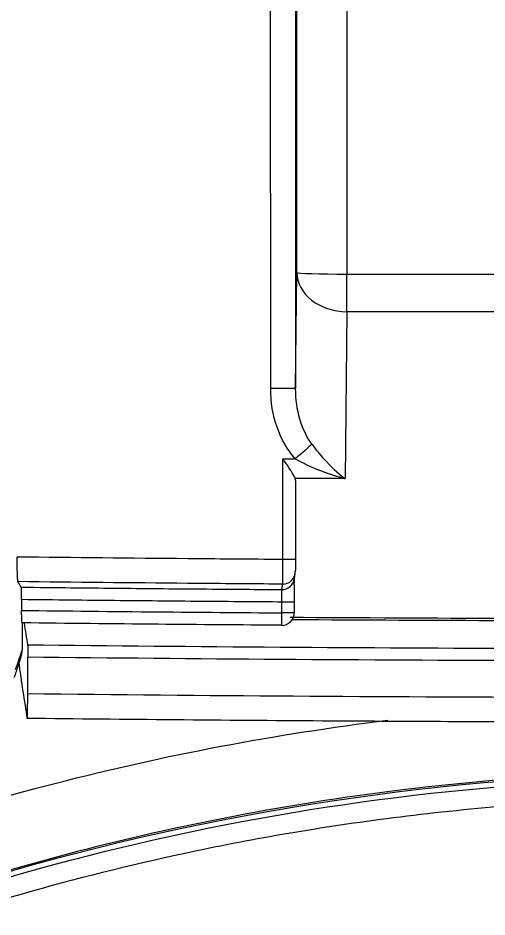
# Model space of a CAD drawing. Header units: millimetres. Extents: x 28 to 2974, y 8 to 3716.
# Drawn here: x 1830.81 to 1849.58, y 1207.43 to 1243.39 of the extents above; entities that cross this region are included whole.
import ezdxf

# ---------------------------------------------------------------- set-up
doc = ezdxf.new("R2010")
doc.units = ezdxf.units.MM
doc.layers.add('1LINE', color=7, linetype='CONTINUOUS')

msp = doc.modelspace()

# ---------------------------------------------------------------- linework, layer by layer
at = {"layer": '1LINE', "linetype": 'Continuous'}
for p, q in [((1840.926, 1228.566), (1840.917, 1257.906)), ((1841.917, 1257.907), (1841.926, 1228.566)), ((1841.976, 1233.217), (1841.976, 1249.559)), ((1843.976, 1249.49), (1843.976, 1233.148)), ((1841.926, 1228.566), (1841.976, 1233.217)), ((1843.976, 1231.641), (1843.976, 1233.148)), ((1843.976, 1233.148), (1855.978, 1233.148)), ((1843.976, 1231.641), (1843.904, 1224.967)), ((1855.602, 1231.641), (1843.976, 1231.641)), ((1841.414, 1225.755), (1841.909, 1225.755)), ((1841.415, 1221.746), (1841.414, 1225.755)), ((1843.904, 1224.967), (1841.9, 1224.967)), ((1841.914, 1224.874), (1841.915, 1221.746)), ((1830.962, 1220.126), (1830.962, 1219.695)), ((1841.87, 1220.031), (1841.37, 1220.03)), ((1841.37, 1219.599), (1841.37, 1220.03)), ((1841.87, 1220.031), (1841.87, 1219.599)), ((1841.366, 1219.099), (1841.37, 1219.599)), ((1841.87, 1219.599), (1841.37, 1219.599)), ((1831.205, 1216.369), (1831.207, 1217.824))]:
    msp.add_line(p, q, dxfattribs=at)
msp.add_arc((1841.37, 1219.599), 0.5, 269.5898, 0.0173, dxfattribs=at)
for centre, major_axis, ratio, start_param, end_param in [((1843.976, 1233.217), (2, -0.022), 0.787993, 3.155767, 4.720951), ((1843.976, 1233.217), (-2, 0), 0.034812, 0.008732, 1.570796), ((1840.926, 1228.566), (1, 0), 0.000006, 0.008727, 1.570796), ((1841.909, 1225.755), (0.753, 0.658), 0.000005, 0.479616, 1.570792), ((1841.415, 1221.746), (0.5, 0), 0.000006, 4.712389, 6.292129), ((1841.411, 1221.247), (0.494, -0.075), 0.998307, 4.855059, 6.43377), ((1841.378, 1221.029), (0.494, -0.075), 0.998307, 4.855047, 6.283495)]:
    msp.add_ellipse(centre, major_axis=major_axis, ratio=ratio, start_param=start_param, end_param=end_param, dxfattribs=at)
at = {"layer": '1LINE', "linetype": 'Continuous', "extrusion": (0, 0, -1)}
for centre, major_axis, ratio, start_param, end_param in [((1843.926, 1228.587), (0.041, 3.807), 0.787989, 3.865123, 4.698215), ((1843.926, 1228.587), (0.033, 3.019), 0.662435, 3.865123, 4.698215), ((1841.414, 1224.877), (0.5, 0), 0.781289, 6.049127, 6.291302)]:
    msp.add_ellipse(centre, major_axis=major_axis, ratio=ratio, start_param=start_param, end_param=end_param, dxfattribs=at)
at = {"layer": '1LINE', "linetype": 'Continuous'}
for points, knots in [([(1858.461, 859.29), (1845.948, 859.283), (1833.459, 860.712), (1809.104, 866.4), (1797.472, 870.56), (1775.293, 881.515), (1764.734, 888.494), (1750.403, 900.581), (1745.888, 904.825), (1737.195, 913.585), (1733.032, 918.115), (1721.051, 932.12), (1713.747, 942.016), (1700.442, 962.872), (1694.421, 973.891), (1683.891, 996.439), (1679.396, 1007.898), (1671.757, 1031.135), (1668.598, 1042.91), (1663.638, 1066.78), (1661.818, 1078.869), (1659.316, 1103.31), (1658.652, 1115.674), (1658.128, 1140.267), (1658.258, 1152.49), (1658.853, 1176.822), (1659.291, 1188.933), (1660.26, 1210.736), (1660.788, 1220.441), (1661.424, 1230.111)], [0, 0, 0, 0, 0.078081, 0.078081, 0.156162, 0.156162, 0.234242, 0.234242, 0.273283, 0.273283, 0.312323, 0.312323, 0.390404, 0.390404, 0.468485, 0.468485, 0.546565, 0.546565, 0.624646, 0.624646, 0.702727, 0.702727, 0.780808, 0.780808, 0.858888, 0.858888, 0.936969, 0.936969, 1, 1, 1, 1]), ([(1842.577, 1226.339), (1842.729, 1226.131), (1842.89, 1225.937), (1843.328, 1225.453), (1843.615, 1225.187), (1843.9, 1224.97), (1843.902, 1224.969), (1843.904, 1224.967)], [0, 0, 0, 0, 0.364346, 0.364346, 0.995809, 0.995809, 1, 1, 1, 1]), ([(1664.649, 1226.015), (1663.908, 1214.06), (1663.323, 1202.055), (1661.956, 1166.671), (1661.257, 1143.218), (1662.555, 1107.901), (1663.409, 1096.075), (1666.27, 1072.533), (1668.254, 1060.877), (1673.521, 1037.841), (1676.796, 1026.459), (1684.638, 1003.972), (1689.224, 992.885), (1699.694, 971.425), (1705.551, 961.091), (1718.59, 941.265), (1725.798, 931.742), (1737.613, 918.264), (1741.691, 913.929), (1750.146, 905.601), (1754.512, 901.593), (1763.674, 894.065), (1768.468, 890.542), (1778.562, 884.066), (1783.832, 881.126), (1800.056, 873.305), (1811.262, 869.413), (1834.413, 864.127), (1846.438, 862.765), (1858.461, 862.771)], [0, 0, 0, 0, 0.079119, 0.079119, 0.232599, 0.232599, 0.309339, 0.309339, 0.386079, 0.386079, 0.462819, 0.462819, 0.539559, 0.539559, 0.616299, 0.616299, 0.69304, 0.69304, 0.73141, 0.73141, 0.76978, 0.76978, 0.80815, 0.80815, 0.84652, 0.84652, 0.92326, 0.92326, 1, 1, 1, 1]), ([(1841.9, 1224.967), (1841.885, 1225.019), (1841.857, 1225.077), (1841.775, 1225.226), (1841.714, 1225.321), (1841.576, 1225.526), (1841.496, 1225.639), (1841.416, 1225.752), (1841.415, 1225.754), (1841.414, 1225.755)], [0, 0, 0, 0, 0.244949, 0.244949, 0.59712, 0.59712, 0.993892, 0.993892, 1, 1, 1, 1]), ([(1843.904, 1224.967), (1843.9, 1224.968), (1843.897, 1224.969), (1843.468, 1225.078), (1843.039, 1225.222), (1842.379, 1225.506), (1842.139, 1225.623), (1841.909, 1225.755)], [0, 0, 0, 0, 0.005043, 0.005043, 0.636549, 0.636549, 1, 1, 1, 1]), ([(1830.815, 1220.846), (1830.811, 1220.852), (1830.807, 1220.878), (1830.8, 1220.965), (1830.797, 1221.026), (1830.791, 1221.176), (1830.789, 1221.266), (1830.786, 1221.463), (1830.784, 1221.572), (1830.784, 1221.736), (1830.784, 1221.79), (1830.784, 1221.845)], [0, 0, 0, 0, 0.223316, 0.223316, 0.446633, 0.446633, 0.669924, 0.669924, 0.893101, 0.893101, 1, 1, 1, 1]), ([(1830.784, 1221.845), (1833.059, 1221.819), (1835.334, 1221.796), (1838.767, 1221.766), (1839.925, 1221.757), (1841.193, 1221.748), (1841.304, 1221.747), (1841.415, 1221.746)], [0, 0, 0, 0, 0.642071, 0.642071, 0.968774, 0.968774, 1, 1, 1, 1]), ([(1841.407, 1220.748), (1841.408, 1220.754), (1841.408, 1220.78), (1841.409, 1220.866), (1841.41, 1220.928), (1841.411, 1221.077), (1841.412, 1221.168), (1841.413, 1221.364), (1841.414, 1221.473), (1841.414, 1221.637), (1841.415, 1221.692), (1841.415, 1221.746)], [0, 0, 0, 0, 0.223123, 0.223123, 0.44625, 0.44625, 0.669369, 0.669369, 0.892482, 0.892482, 1, 1, 1, 1]), ([(1841.915, 1221.746), (1841.915, 1221.719), (1841.915, 1221.692), (1841.915, 1221.61), (1841.914, 1221.555), (1841.914, 1221.457), (1841.914, 1221.412), (1841.913, 1221.337), (1841.913, 1221.306), (1841.912, 1221.263), (1841.911, 1221.25), (1841.911, 1221.247)], [0, 0, 0, 0, 0.107519, 0.107519, 0.330632, 0.330632, 0.553749, 0.553749, 0.776875, 0.776875, 1, 1, 1, 1]), ([(1841.407, 1220.748), (1841.297, 1220.749), (1841.186, 1220.749), (1839.917, 1220.759), (1838.759, 1220.768), (1835.339, 1220.797), (1833.077, 1220.82), (1830.815, 1220.846)], [0, 0, 0, 0, 0.031315, 0.031315, 0.359343, 0.359343, 1, 1, 1, 1]), ([(1830.947, 1220.626), (1830.929, 1220.656), (1830.911, 1220.685), (1830.867, 1220.759), (1830.841, 1220.802), (1830.815, 1220.846)], [0, 0, 0, 0, 0.406061, 0.406061, 1, 1, 1, 1]), ([(1841.872, 1220.708), (1841.873, 1220.797), (1841.874, 1220.902), (1841.875, 1220.961), (1841.876, 1220.976)], [0, 0, 0, 0, 0.652745, 1, 1, 1, 1]), ([(1830.962, 1220.126), (1830.963, 1220.182), (1830.962, 1220.239), (1830.961, 1220.345), (1830.96, 1220.395), (1830.958, 1220.483), (1830.957, 1220.521), (1830.953, 1220.58), (1830.952, 1220.602), (1830.949, 1220.62), (1830.948, 1220.624), (1830.947, 1220.626)], [0, 0, 0, 0, 0.223004, 0.223004, 0.446002, 0.446002, 0.669097, 0.669097, 0.892332, 0.892332, 1, 1, 1, 1]), ([(1830.947, 1220.626), (1831.614, 1220.618), (1832.28, 1220.611), (1834.104, 1220.592), (1835.262, 1220.58), (1837.576, 1220.559), (1838.733, 1220.55), (1840.385, 1220.537), (1840.88, 1220.533), (1841.374, 1220.53)], [0, 0, 0, 0, 0.191832, 0.191832, 0.52478, 0.52478, 0.857728, 0.857728, 1, 1, 1, 1]), ([(1841.37, 1220.03), (1841.37, 1220.058), (1841.369, 1220.085), (1841.369, 1220.167), (1841.369, 1220.222), (1841.369, 1220.32), (1841.369, 1220.365), (1841.37, 1220.44), (1841.371, 1220.47), (1841.372, 1220.513), (1841.373, 1220.526), (1841.374, 1220.53)], [0, 0, 0, 0, 0.107526, 0.107526, 0.330637, 0.330637, 0.553746, 0.553746, 0.776868, 0.776868, 1, 1, 1, 1]), ([(1841.374, 1220.53), (1841.377, 1220.549), (1841.38, 1220.568), (1841.391, 1220.641), (1841.399, 1220.694), (1841.407, 1220.748)], [0, 0, 0, 0, 0.263559, 0.263559, 1, 1, 1, 1]), ([(1841.872, 1220.715), (1841.871, 1220.653), (1841.871, 1220.584), (1841.87, 1220.413), (1841.87, 1220.304), (1841.87, 1220.14), (1841.87, 1220.085), (1841.87, 1220.031)], [0, 0, 0, 0, 0.335596, 0.335596, 0.783935, 0.783935, 1, 1, 1, 1]), ([(1841.37, 1220.03), (1840.875, 1220.034), (1840.381, 1220.038), (1838.729, 1220.05), (1837.572, 1220.06), (1835.257, 1220.081), (1834.099, 1220.093), (1832.282, 1220.112), (1831.622, 1220.119), (1830.962, 1220.126)], [0, 0, 0, 0, 0.142497, 0.142497, 0.47615, 0.47615, 0.809802, 0.809802, 1, 1, 1, 1]), ([(1830.98, 1219.198), (1830.978, 1219.192), (1830.976, 1219.195), (1830.972, 1219.221), (1830.971, 1219.243), (1830.967, 1219.304), (1830.966, 1219.342), (1830.964, 1219.431), (1830.963, 1219.481), (1830.962, 1219.586), (1830.962, 1219.641), (1830.962, 1219.695)], [0, 0, 0, 0, 0.201334, 0.201334, 0.402667, 0.402667, 0.604008, 0.604008, 0.805278, 0.805278, 1, 1, 1, 1]), ([(1830.962, 1219.695), (1832.782, 1219.674), (1834.602, 1219.656), (1838.072, 1219.624), (1839.721, 1219.61), (1841.37, 1219.599)], [0, 0, 0, 0, 0.52468, 0.52468, 1, 1, 1, 1]), ([(1841.366, 1219.101), (1839.717, 1219.113), (1838.068, 1219.127), (1834.605, 1219.158), (1832.793, 1219.177), (1830.98, 1219.198)], [0, 0, 0, 0, 0.476422, 0.476422, 1, 1, 1, 1]), ([(1831.2, 1218.322), (1831.201, 1218.316), (1831.202, 1218.3), (1831.204, 1218.252), (1831.205, 1218.219), (1831.206, 1218.14), (1831.206, 1218.093), (1831.207, 1217.992), (1831.207, 1217.937), (1831.207, 1217.863), (1831.207, 1217.843), (1831.207, 1217.824)], [0, 0, 0, 0, 0.230584, 0.230584, 0.461168, 0.461168, 0.691755, 0.691755, 0.922319, 0.922319, 1, 1, 1, 1]), ([(1830.722, 1217.329), (1830.771, 1217.476), (1830.82, 1217.622), (1830.906, 1217.879), (1830.943, 1217.991), (1830.98, 1218.104)], [0, 0, 0, 0, 0.565928, 0.565928, 1, 1, 1, 1]), ([(1830.932, 1217.795), (1830.942, 1217.828), (1830.951, 1217.862), (1830.973, 1217.962), (1830.98, 1218.029), (1830.98, 1218.096)], [0, 0, 0, 0, 0.341626, 0.341626, 1, 1, 1, 1]), ([(1831.184, 1215.375), (1831.184, 1215.371), (1831.185, 1215.369), (1831.188, 1215.371), (1831.19, 1215.393), (1831.194, 1215.47), (1831.196, 1215.528), (1831.199, 1215.671), (1831.2, 1215.758), (1831.203, 1215.95), (1831.203, 1216.057), (1831.204, 1216.233), (1831.205, 1216.301), (1831.205, 1216.369)], [0, 0, 0, 0, 0.073282, 0.073282, 0.274547, 0.274547, 0.475813, 0.475813, 0.677051, 0.677051, 0.878261, 0.878261, 1, 1, 1, 1]), ([(1808.479, 1203.389), (1815.903, 1207.433), (1823.866, 1210.609), (1836.695, 1213.911), (1841.126, 1214.751), (1845.609, 1215.302)], [0, 0, 0, 0, 0.66071, 0.66071, 1, 1, 1, 1]), ([(1852.447, 1215.23), (1849.298, 1215.238), (1846.148, 1215.252), (1839.06, 1215.297), (1835.122, 1215.331), (1831.184, 1215.375)], [0, 0, 0, 0, 0.444361, 0.444361, 1, 1, 1, 1]), ([(1858.461, 1213.259), (1856.309, 1213.259), (1854.11, 1213.19), (1849.79, 1212.913), (1847.64, 1212.705), (1841.22, 1211.875), (1836.955, 1211.039), (1824.479, 1207.759), (1816.686, 1204.586), (1809.437, 1200.57)], [0, 0, 0, 0, 0.125, 0.125, 0.25, 0.25, 0.5, 0.5, 1, 1, 1, 1]), ([(1813.625, 1202.483), (1820.061, 1205.678), (1827.104, 1208.284), (1841.541, 1211.844), (1848.919, 1212.824), (1856.453, 1212.97)], [0, 0, 0, 0, 0.5, 0.5, 1, 1, 1, 1]), ([(1856.469, 1213.175), (1847.1, 1212.995), (1837.798, 1211.496), (1827.57, 1208.374), (1826.178, 1207.916), (1824.8, 1207.429)], [0, 0, 0, 0, 0.862531, 0.862531, 1, 1, 1, 1]), ([(1856.45, 1212.17), (1854.806, 1212.115), (1851.62, 1212.008), (1847.011, 1211.571), (1842.722, 1210.982), (1837.79, 1210.089), (1832.152, 1208.754), (1825.815, 1206.799), (1820.735, 1204.855), (1816.743, 1203.112), (1814.795, 1202.163), (1813.78, 1201.669)], [0, 0, 0, 0, 0.109847, 0.212895, 0.30949, 0.399877, 0.549503, 0.699815, 0.849879, 0.921756, 1, 1, 1, 1])]:
    msp.add_open_spline(points, degree=3, knots=knots, dxfattribs=at)
for points, degree in [([(1841.872, 1220.954), (1841.889, 1221.063), (1841.905, 1221.172)], 2), ([(1841.904, 1221.17), (1841.906, 1221.175), (1841.906, 1221.179)], 2), ([(1841.7, 1219.425), (1847.431, 1219.389), (1853.162, 1219.372), (1858.893, 1219.371)], 3), ([(1830.982, 1219.198), (1830.98, 1218.104)], 1), ([(1831.061, 1219.18), (1831.108, 1218.888), (1831.154, 1218.609), (1831.2, 1218.322)], 3), ([(1858.893, 1219.268), (1853.187, 1219.268), (1847.48, 1219.286), (1841.774, 1219.321)], 3), ([(1831.2, 1218.322), (1837.933, 1218.247), (1844.666, 1218.2), (1851.399, 1218.18)], 3), ([(1830.98, 1218.096), (1830.98, 1218.099), (1830.98, 1218.101), (1830.98, 1218.104)], 3), ([(1830.672, 1217.016), (1830.799, 1217.4), (1830.931, 1217.797)], 2), ([(1830.838, 1217.685), (1830.952, 1216.779), (1831.068, 1216.091), (1831.184, 1215.375)], 3), ([(1851.397, 1217.683), (1844.667, 1217.703), (1837.937, 1217.75), (1831.207, 1217.824)], 3), ([(1831.205, 1216.369), (1838.286, 1216.291), (1845.368, 1216.243), (1852.45, 1216.225)], 3)]:
    msp.add_open_spline(points, degree=degree, dxfattribs=at)

doc.saveas('drawing.dxf')
